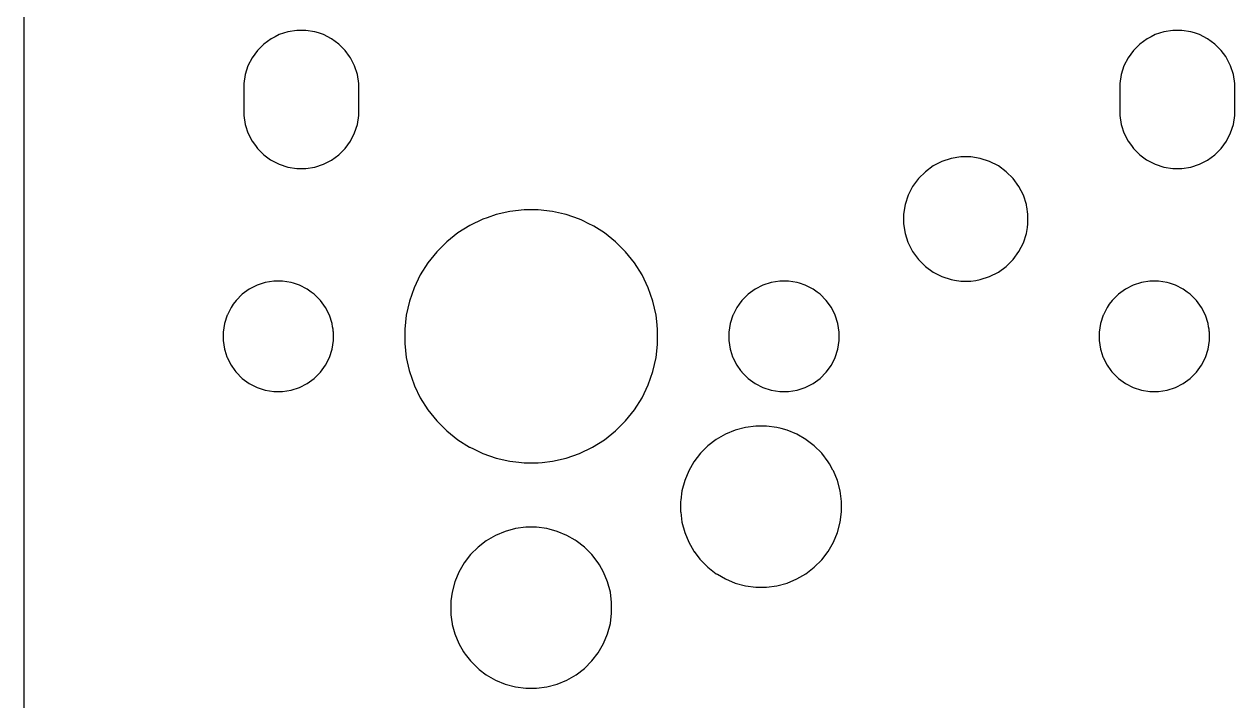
# Model space of a CAD drawing. Header units: inches. Extents: x 2.6 to 14.2, y -7.9 to -3.5.
# Drawn here: x 2.588 to 3.625, y -4.572 to -3.993 of the extents above; entities that cross this region are included whole.
import ezdxf

# ---------------------------------------------------------------- set-up
doc = ezdxf.new("R2010")
doc.units = ezdxf.units.IN
doc.header["$MEASUREMENT"] = 0
doc.layers.add('B.Cu', color=153, linetype='CONTINUOUS', true_color=0x4d7fc4)

msp = doc.modelspace()

# ---------------------------------------------------------------- linework, layer by layer
at = {"layer": 'B.Cu', "linetype": 'CONTINUOUS'}
for p, q in [((2.5882, -4.0439), (2.5882, -3.9357)), ((2.8138, -3.9998), (2.8065, -4.0022)), ((2.8215, -3.9986), (2.8138, -3.9998)), ((2.8292, -3.9986), (2.8215, -3.9986)), ((2.8215, -3.9986), (2.8215, -3.9986)), ((2.8215, -3.9986), (2.8215, -3.9986)), ((2.8369, -3.9998), (2.8292, -3.9986)), ((2.8292, -3.9986), (2.8292, -3.9986)), ((2.8292, -3.9986), (2.8292, -3.9986)), ((2.84, -4.0008), (2.8369, -3.9998)), ((2.8369, -3.9998), (2.8369, -3.9998)), ((2.8369, -3.9998), (2.8369, -3.9998)), ((3.5638, -3.9998), (3.5565, -4.0022)), ((3.5715, -3.9986), (3.5638, -3.9998)), ((3.5792, -3.9986), (3.5715, -3.9986)), ((3.5715, -3.9986), (3.5715, -3.9986)), ((3.5715, -3.9986), (3.5715, -3.9986)), ((3.5869, -3.9998), (3.5792, -3.9986)), ((3.5792, -3.9986), (3.5792, -3.9986)), ((3.5792, -3.9986), (3.5792, -3.9986)), ((3.59, -4.0008), (3.5869, -3.9998)), ((3.5869, -3.9998), (3.5869, -3.9998)), ((3.5869, -3.9998), (3.5869, -3.9998)), ((2.7933, -4.0103), (2.7878, -4.0157)), ((2.7996, -4.0057), (2.7933, -4.0103)), ((2.8029, -4.004), (2.7996, -4.0057)), ((2.7996, -4.0057), (2.7996, -4.0057)), ((2.7996, -4.0057), (2.7996, -4.0057)), ((2.7996, -4.0057), (2.7996, -4.0057)), ((2.8065, -4.0022), (2.8029, -4.004)), ((2.8065, -4.0022), (2.8065, -4.0022)), ((2.8443, -4.0022), (2.84, -4.0008)), ((2.8512, -4.0057), (2.8443, -4.0022)), ((2.8443, -4.0022), (2.8443, -4.0022)), ((2.8443, -4.0022), (2.8443, -4.0022)), ((2.8443, -4.0022), (2.8443, -4.0022)), ((2.8574, -4.0103), (2.8512, -4.0057)), ((2.8512, -4.0057), (2.8512, -4.0057)), ((2.8512, -4.0057), (2.8512, -4.0057)), ((2.8629, -4.0157), (2.8574, -4.0103)), ((2.8574, -4.0103), (2.8574, -4.0103)), ((3.5433, -4.0103), (3.5378, -4.0157)), ((3.5496, -4.0057), (3.5433, -4.0103)), ((3.5529, -4.004), (3.5496, -4.0057)), ((3.5496, -4.0057), (3.5496, -4.0057)), ((3.5496, -4.0057), (3.5496, -4.0057)), ((3.5496, -4.0057), (3.5496, -4.0057)), ((3.5565, -4.0022), (3.5529, -4.004)), ((3.5565, -4.0022), (3.5565, -4.0022)), ((3.5943, -4.0022), (3.59, -4.0008)), ((3.6012, -4.0057), (3.5943, -4.0022)), ((3.5943, -4.0022), (3.5943, -4.0022)), ((3.5943, -4.0022), (3.5943, -4.0022)), ((3.5943, -4.0022), (3.5943, -4.0022)), ((3.6074, -4.0103), (3.6012, -4.0057)), ((3.6012, -4.0057), (3.6012, -4.0057)), ((3.6012, -4.0057), (3.6012, -4.0057)), ((3.6129, -4.0157), (3.6074, -4.0103)), ((3.6074, -4.0103), (3.6074, -4.0103)), ((2.7878, -4.0157), (2.7833, -4.022)), ((2.8668, -4.021), (2.8629, -4.0157)), ((2.8629, -4.0157), (2.8629, -4.0157)), ((2.8675, -4.022), (2.8668, -4.021)), ((3.5378, -4.0157), (3.5333, -4.022)), ((3.6168, -4.021), (3.6129, -4.0157)), ((3.6129, -4.0157), (3.6129, -4.0157)), ((3.6175, -4.022), (3.6168, -4.021)), ((2.7797, -4.0289), (2.7773, -4.0363)), ((2.7832, -4.022), (2.7797, -4.0289)), ((2.7797, -4.0289), (2.7797, -4.0289)), ((2.7833, -4.022), (2.7832, -4.022)), ((2.7833, -4.022), (2.7833, -4.022)), ((2.7833, -4.022), (2.7833, -4.022)), ((2.7833, -4.022), (2.7833, -4.022)), ((2.871, -4.0289), (2.8675, -4.022)), ((2.8734, -4.0363), (2.871, -4.0289)), ((3.5297, -4.0289), (3.5273, -4.0363)), ((3.5332, -4.022), (3.5297, -4.0289)), ((3.5297, -4.0289), (3.5297, -4.0289)), ((3.5333, -4.022), (3.5332, -4.022)), ((3.5333, -4.022), (3.5333, -4.022)), ((3.5333, -4.022), (3.5333, -4.022)), ((3.5333, -4.022), (3.5333, -4.022)), ((3.621, -4.0289), (3.6175, -4.022)), ((3.6234, -4.0363), (3.621, -4.0289)), ((2.7773, -4.0363), (2.7761, -4.0439)), ((2.8746, -4.0439), (2.8734, -4.0363)), ((3.5273, -4.0363), (3.5261, -4.0439)), ((3.6246, -4.0439), (3.6234, -4.0363)), ((2.5882, -4.2567), (2.5882, -4.0439)), ((2.7761, -4.0439), (2.7761, -4.0439)), ((2.7761, -4.0439), (2.7761, -4.0714)), ((2.8746, -4.0714), (2.8746, -4.0439)), ((2.8746, -4.0439), (2.8746, -4.0439)), ((3.5261, -4.0439), (3.5261, -4.0439)), ((3.5261, -4.0439), (3.5261, -4.0714)), ((3.6246, -4.0714), (3.6246, -4.0439)), ((2.7761, -4.0714), (2.7761, -4.0714)), ((2.7761, -4.0714), (2.7773, -4.079)), ((2.8734, -4.079), (2.8746, -4.0714)), ((3.5261, -4.0714), (3.5261, -4.0714)), ((3.5261, -4.0714), (3.5273, -4.079)), ((3.6234, -4.079), (3.6246, -4.0714)), ((2.7773, -4.079), (2.7773, -4.079)), ((2.7773, -4.079), (2.7777, -4.08)), ((2.7777, -4.08), (2.7797, -4.0864)), ((2.871, -4.0864), (2.8734, -4.079)), ((3.5273, -4.079), (3.5273, -4.079)), ((3.5273, -4.079), (3.5277, -4.08)), ((3.5277, -4.08), (3.5297, -4.0864)), ((3.621, -4.0864), (3.6234, -4.079)), ((2.7797, -4.0864), (2.7797, -4.0864)), ((2.7797, -4.0864), (2.7833, -4.0933)), ((2.7833, -4.0933), (2.7833, -4.0933)), ((2.7833, -4.0933), (2.7833, -4.0933)), ((2.7833, -4.0933), (2.7861, -4.0972)), ((2.8629, -4.0996), (2.8675, -4.0933)), ((2.8675, -4.0933), (2.871, -4.0864)), ((3.5297, -4.0864), (3.5297, -4.0864)), ((3.5297, -4.0864), (3.5333, -4.0933)), ((3.5333, -4.0933), (3.5333, -4.0933)), ((3.5333, -4.0933), (3.5333, -4.0933)), ((3.5333, -4.0933), (3.5361, -4.0972)), ((3.6129, -4.0996), (3.6175, -4.0933)), ((3.6175, -4.0933), (3.621, -4.0864)), ((2.7861, -4.0972), (2.7878, -4.0996)), ((2.7878, -4.0996), (2.7933, -4.105)), ((2.8574, -4.105), (2.8629, -4.0996)), ((3.5361, -4.0972), (3.5378, -4.0996)), ((3.5378, -4.0996), (3.5433, -4.105)), ((3.6074, -4.105), (3.6129, -4.0996)), ((2.7933, -4.105), (2.7933, -4.105)), ((2.7933, -4.105), (2.7991, -4.1093)), ((2.7991, -4.1093), (2.7996, -4.1096)), ((2.7996, -4.1096), (2.8065, -4.1131)), ((2.8065, -4.1131), (2.8138, -4.1155)), ((2.8369, -4.1155), (2.8443, -4.1131)), ((2.8443, -4.1131), (2.8512, -4.1096)), ((2.8512, -4.1096), (2.8574, -4.105)), ((3.3664, -4.1146), (3.3597, -4.1195)), ((3.3739, -4.1108), (3.3664, -4.1146)), ((3.3818, -4.1082), (3.3739, -4.1108)), ((3.3901, -4.1069), (3.3818, -4.1082)), ((3.3985, -4.1069), (3.3901, -4.1069)), ((3.3901, -4.1069), (3.3901, -4.1069)), ((3.4067, -4.1082), (3.3985, -4.1069)), ((3.3985, -4.1069), (3.3985, -4.1069)), ((3.4147, -4.1108), (3.4067, -4.1082)), ((3.4222, -4.1146), (3.4147, -4.1108)), ((3.4147, -4.1108), (3.4147, -4.1108)), ((3.4147, -4.1108), (3.4147, -4.1108)), ((3.4289, -4.1195), (3.4222, -4.1146)), ((3.5433, -4.105), (3.5433, -4.105)), ((3.5433, -4.105), (3.5491, -4.1093)), ((3.5491, -4.1093), (3.5496, -4.1096)), ((3.5496, -4.1096), (3.5565, -4.1131)), ((3.5565, -4.1131), (3.5638, -4.1155)), ((3.5869, -4.1155), (3.5943, -4.1131)), ((3.5943, -4.1131), (3.6012, -4.1096)), ((3.6012, -4.1096), (3.6074, -4.105)), ((2.8138, -4.1155), (2.8215, -4.1167)), ((2.8215, -4.1167), (2.8215, -4.1167)), ((2.8215, -4.1167), (2.8292, -4.1167)), ((2.8292, -4.1167), (2.8369, -4.1155)), ((2.8292, -4.1167), (2.8292, -4.1167)), ((3.3597, -4.1195), (3.3537, -4.1254)), ((3.4348, -4.1254), (3.4289, -4.1195)), ((3.5638, -4.1155), (3.5715, -4.1167)), ((3.5715, -4.1167), (3.5715, -4.1167)), ((3.5715, -4.1167), (3.5792, -4.1167)), ((3.5792, -4.1167), (3.5869, -4.1155)), ((3.5792, -4.1167), (3.5792, -4.1167)), ((3.3488, -4.1322), (3.345, -4.1396)), ((3.3537, -4.1254), (3.3488, -4.1322)), ((3.4398, -4.1322), (3.4348, -4.1254)), ((3.4436, -4.1396), (3.4398, -4.1322)), ((3.345, -4.1396), (3.3424, -4.1476)), ((3.4462, -4.1476), (3.4436, -4.1396)), ((3.004, -4.1535), (2.9922, -4.1562)), ((3.0161, -4.1521), (3.004, -4.1535)), ((3.0283, -4.1521), (3.0161, -4.1521)), ((3.0161, -4.1521), (3.0161, -4.1521)), ((3.0404, -4.1535), (3.0283, -4.1521)), ((3.0283, -4.1521), (3.0283, -4.1521)), ((3.0508, -4.1559), (3.0404, -4.1535)), ((3.0522, -4.1562), (3.0508, -4.1559)), ((3.3424, -4.1476), (3.3411, -4.1559)), ((3.3411, -4.1559), (3.3411, -4.1642)), ((3.4463, -4.1484), (3.4462, -4.1476)), ((3.4465, -4.1496), (3.4463, -4.1484)), ((3.4475, -4.1559), (3.4465, -4.1496)), ((3.4475, -4.1642), (3.4475, -4.1559)), ((3.4475, -4.1559), (3.4475, -4.1559)), ((2.9698, -4.1655), (2.9595, -4.1719)), ((2.9807, -4.1602), (2.9698, -4.1655)), ((2.9845, -4.1589), (2.9807, -4.1602)), ((2.9807, -4.1602), (2.9807, -4.1602)), ((2.9807, -4.1602), (2.9807, -4.1602)), ((2.9922, -4.1562), (2.9845, -4.1589)), ((3.0637, -4.1602), (3.0522, -4.1562)), ((3.0522, -4.1562), (3.0522, -4.1562)), ((3.0522, -4.1562), (3.0522, -4.1562)), ((3.0656, -4.1611), (3.0637, -4.1602)), ((3.0722, -4.1643), (3.0656, -4.1611)), ((3.0747, -4.1655), (3.0722, -4.1643)), ((3.0758, -4.1662), (3.0747, -4.1655)), ((3.085, -4.1719), (3.0758, -4.1662)), ((3.3411, -4.1642), (3.3424, -4.1725)), ((3.447, -4.1674), (3.4475, -4.1642)), ((3.4475, -4.1642), (3.4475, -4.1642)), ((2.9595, -4.1719), (2.9499, -4.1795)), ((2.9595, -4.1719), (2.9595, -4.1719)), ((3.0945, -4.1795), (3.085, -4.1719)), ((3.3424, -4.1725), (3.3448, -4.1797)), ((3.4436, -4.1804), (3.4462, -4.1725)), ((3.4462, -4.1725), (3.447, -4.1674)), ((2.9499, -4.1795), (2.9413, -4.1881)), ((2.9499, -4.1795), (2.9499, -4.1795)), ((3.1031, -4.1881), (3.0945, -4.1795)), ((3.3448, -4.1797), (3.345, -4.1804)), ((3.345, -4.1804), (3.3488, -4.1879)), ((3.4398, -4.1879), (3.4436, -4.1804)), ((2.9413, -4.1881), (2.9338, -4.1976)), ((2.9413, -4.1881), (2.9413, -4.1881)), ((3.1107, -4.1976), (3.1031, -4.1881)), ((3.3488, -4.1879), (3.3537, -4.1947)), ((3.3537, -4.1947), (3.3597, -4.2006)), ((3.4289, -4.2006), (3.4348, -4.1947)), ((3.4348, -4.1947), (3.4398, -4.1879)), ((2.9338, -4.1976), (2.9273, -4.2079)), ((2.9338, -4.1976), (2.9338, -4.1976)), ((3.1171, -4.2079), (3.1107, -4.1976)), ((3.3597, -4.2006), (3.3664, -4.2055)), ((3.3664, -4.2055), (3.3739, -4.2093)), ((3.4147, -4.2093), (3.4222, -4.2055)), ((3.4222, -4.2055), (3.4289, -4.2006)), ((2.7875, -4.2166), (2.7809, -4.22)), ((2.7946, -4.2143), (2.7875, -4.2166)), ((2.7875, -4.2166), (2.7875, -4.2166)), ((2.7875, -4.2166), (2.7875, -4.2166)), ((2.802, -4.2131), (2.7946, -4.2143)), ((2.8094, -4.2131), (2.802, -4.2131)), ((2.802, -4.2131), (2.802, -4.2131)), ((2.802, -4.2131), (2.802, -4.2131)), ((2.8167, -4.2143), (2.8094, -4.2131)), ((2.8094, -4.2131), (2.8094, -4.2131)), ((2.8094, -4.2131), (2.8094, -4.2131)), ((2.8188, -4.215), (2.8167, -4.2143)), ((2.8167, -4.2143), (2.8167, -4.2143)), ((2.8167, -4.2143), (2.8167, -4.2143)), ((2.8238, -4.2166), (2.8188, -4.215)), ((2.8304, -4.22), (2.8238, -4.2166)), ((2.8238, -4.2166), (2.8238, -4.2166)), ((2.8238, -4.2166), (2.8238, -4.2166)), ((2.9273, -4.2079), (2.922, -4.2189)), ((3.1189, -4.2115), (3.1171, -4.2079)), ((3.1171, -4.2079), (3.1171, -4.2079)), ((3.1224, -4.2189), (3.1189, -4.2115)), ((3.2206, -4.2166), (3.214, -4.22)), ((3.2277, -4.2143), (3.2206, -4.2166)), ((3.2206, -4.2166), (3.2206, -4.2166)), ((3.2206, -4.2166), (3.2206, -4.2166)), ((3.235, -4.2131), (3.2277, -4.2143)), ((3.2425, -4.2131), (3.235, -4.2131)), ((3.235, -4.2131), (3.235, -4.2131)), ((3.235, -4.2131), (3.235, -4.2131)), ((3.2498, -4.2143), (3.2425, -4.2131)), ((3.2425, -4.2131), (3.2425, -4.2131)), ((3.2425, -4.2131), (3.2425, -4.2131)), ((3.2519, -4.215), (3.2498, -4.2143)), ((3.2498, -4.2143), (3.2498, -4.2143)), ((3.2498, -4.2143), (3.2498, -4.2143)), ((3.2569, -4.2166), (3.2519, -4.215)), ((3.2635, -4.22), (3.2569, -4.2166)), ((3.2569, -4.2166), (3.2569, -4.2166)), ((3.2569, -4.2166), (3.2569, -4.2166)), ((3.3739, -4.2093), (3.3818, -4.2119)), ((3.3818, -4.2119), (3.3847, -4.2124)), ((3.3847, -4.2124), (3.3901, -4.2132)), ((3.3901, -4.2132), (3.3901, -4.2132)), ((3.3901, -4.2132), (3.3901, -4.2132)), ((3.3901, -4.2132), (3.3901, -4.2132)), ((3.3901, -4.2132), (3.3985, -4.2132)), ((3.3985, -4.2132), (3.4028, -4.2125)), ((3.3985, -4.2132), (3.3985, -4.2132)), ((3.3985, -4.2132), (3.3985, -4.2132)), ((3.3985, -4.2132), (3.3985, -4.2132)), ((3.4028, -4.2125), (3.4067, -4.2119)), ((3.4067, -4.2119), (3.4147, -4.2093)), ((3.5375, -4.2166), (3.5309, -4.22)), ((3.5446, -4.2143), (3.5375, -4.2166)), ((3.5375, -4.2166), (3.5375, -4.2166)), ((3.5375, -4.2166), (3.5375, -4.2166)), ((3.552, -4.2131), (3.5446, -4.2143)), ((3.5594, -4.2131), (3.552, -4.2131)), ((3.552, -4.2131), (3.552, -4.2131)), ((3.552, -4.2131), (3.552, -4.2131)), ((3.5667, -4.2143), (3.5594, -4.2131)), ((3.5594, -4.2131), (3.5594, -4.2131)), ((3.5594, -4.2131), (3.5594, -4.2131)), ((3.5688, -4.215), (3.5667, -4.2143)), ((3.5667, -4.2143), (3.5667, -4.2143)), ((3.5667, -4.2143), (3.5667, -4.2143)), ((3.5738, -4.2166), (3.5688, -4.215)), ((3.5804, -4.22), (3.5738, -4.2166)), ((3.5738, -4.2166), (3.5738, -4.2166)), ((3.5738, -4.2166), (3.5738, -4.2166)), ((2.7749, -4.2244), (2.7696, -4.2296)), ((2.7809, -4.22), (2.7749, -4.2244)), ((2.7809, -4.22), (2.7809, -4.22)), ((2.8339, -4.2225), (2.8304, -4.22)), ((2.8365, -4.2244), (2.8339, -4.2225)), ((2.8417, -4.2296), (2.8365, -4.2244)), ((2.8365, -4.2244), (2.8365, -4.2244)), ((2.8365, -4.2244), (2.8365, -4.2244)), ((2.922, -4.2189), (2.918, -4.2304)), ((2.922, -4.2189), (2.922, -4.2189)), ((3.1264, -4.2304), (3.1224, -4.2189)), ((3.208, -4.2244), (3.2027, -4.2296)), ((3.2139, -4.22), (3.208, -4.2244)), ((3.214, -4.22), (3.2139, -4.22)), ((3.267, -4.2225), (3.2635, -4.22)), ((3.2695, -4.2244), (3.267, -4.2225)), ((3.2748, -4.2296), (3.2695, -4.2244)), ((3.2695, -4.2244), (3.2695, -4.2244)), ((3.2695, -4.2244), (3.2695, -4.2244)), ((3.5249, -4.2244), (3.5196, -4.2296)), ((3.5309, -4.22), (3.5249, -4.2244)), ((3.5309, -4.22), (3.5309, -4.22)), ((3.5839, -4.2225), (3.5804, -4.22)), ((3.5865, -4.2244), (3.5839, -4.2225)), ((3.5917, -4.2296), (3.5865, -4.2244)), ((3.5865, -4.2244), (3.5865, -4.2244)), ((3.5865, -4.2244), (3.5865, -4.2244)), ((2.7653, -4.2356), (2.7621, -4.2419)), ((2.7671, -4.233), (2.7653, -4.2356)), ((2.7696, -4.2296), (2.7671, -4.233)), ((2.8461, -4.2356), (2.8417, -4.2296)), ((2.8495, -4.2423), (2.8461, -4.2356)), ((2.918, -4.2304), (2.9153, -4.2422)), ((3.1291, -4.2422), (3.1264, -4.2304)), ((3.1983, -4.2356), (3.1951, -4.2419)), ((3.2002, -4.233), (3.1983, -4.2356)), ((3.2027, -4.2296), (3.2002, -4.233)), ((3.2792, -4.2356), (3.2748, -4.2296)), ((3.2825, -4.2423), (3.2792, -4.2356)), ((3.5153, -4.2356), (3.5121, -4.2419)), ((3.5171, -4.233), (3.5153, -4.2356)), ((3.5196, -4.2296), (3.5171, -4.233)), ((3.5961, -4.2356), (3.5917, -4.2296)), ((3.5995, -4.2423), (3.5961, -4.2356)), ((2.7619, -4.2423), (2.7596, -4.2493)), ((2.7621, -4.2419), (2.7619, -4.2423)), ((2.8518, -4.2493), (2.8495, -4.2423)), ((2.9153, -4.2422), (2.9139, -4.2543)), ((3.1297, -4.2476), (3.1291, -4.2422)), ((3.1305, -4.2543), (3.1297, -4.2476)), ((3.1949, -4.2423), (3.1926, -4.2493)), ((3.1951, -4.2419), (3.1949, -4.2423)), ((3.2848, -4.2493), (3.2825, -4.2423)), ((3.5119, -4.2423), (3.5096, -4.2493)), ((3.5121, -4.2419), (3.5119, -4.2423)), ((3.6018, -4.2493), (3.5995, -4.2423)), ((2.5882, -4.4016), (2.5882, -4.2567)), ((2.7596, -4.2493), (2.7584, -4.2567)), ((2.7584, -4.2567), (2.7584, -4.2567)), ((2.7584, -4.2567), (2.7584, -4.2641)), ((2.8522, -4.2522), (2.8518, -4.2493)), ((2.8526, -4.2543), (2.8522, -4.2522)), ((2.8528, -4.2556), (2.8526, -4.2543)), ((2.8528, -4.2559), (2.8528, -4.2556)), ((2.8529, -4.2567), (2.8528, -4.2559)), ((2.8529, -4.2641), (2.8529, -4.2567)), ((2.9139, -4.2543), (2.9139, -4.2665)), ((3.1305, -4.2567), (3.1305, -4.2543)), ((3.1305, -4.2543), (3.1305, -4.2543)), ((3.1305, -4.2665), (3.1305, -4.2567)), ((3.1926, -4.2493), (3.1915, -4.2567)), ((3.1915, -4.2567), (3.1915, -4.2567)), ((3.1915, -4.2567), (3.1915, -4.2641)), ((3.286, -4.2567), (3.2848, -4.2493)), ((3.286, -4.2641), (3.286, -4.2567)), ((3.286, -4.2567), (3.286, -4.2567)), ((3.5096, -4.2493), (3.5084, -4.2567)), ((3.5084, -4.2567), (3.5084, -4.2567)), ((3.5084, -4.2567), (3.5084, -4.2641)), ((3.6022, -4.2522), (3.6018, -4.2493)), ((3.6026, -4.2543), (3.6022, -4.2522)), ((3.6028, -4.2556), (3.6026, -4.2543)), ((3.6028, -4.2559), (3.6028, -4.2556)), ((3.6029, -4.2567), (3.6028, -4.2559)), ((3.6029, -4.2641), (3.6029, -4.2567)), ((2.7584, -4.2641), (2.7584, -4.2641)), ((2.7584, -4.2641), (2.7596, -4.2715)), ((2.8518, -4.2715), (2.8529, -4.2641)), ((2.9139, -4.2665), (2.9153, -4.2786)), ((3.1291, -4.2786), (3.1304, -4.2673)), ((3.1304, -4.2673), (3.1305, -4.2665)), ((3.1915, -4.2641), (3.1915, -4.2641)), ((3.1915, -4.2641), (3.1926, -4.2715)), ((3.2848, -4.2715), (3.286, -4.2641)), ((3.5084, -4.2641), (3.5084, -4.2641)), ((3.5084, -4.2641), (3.5096, -4.2715)), ((3.6018, -4.2715), (3.6029, -4.2641)), ((2.7596, -4.2715), (2.7596, -4.2715)), ((2.7596, -4.2715), (2.7598, -4.2721)), ((2.7598, -4.2721), (2.7617, -4.2779)), ((2.7617, -4.2779), (2.7619, -4.2785)), ((2.7619, -4.2785), (2.7653, -4.2852)), ((2.8461, -4.2852), (2.8495, -4.2785)), ((2.8495, -4.2785), (2.8518, -4.2715)), ((2.9153, -4.2786), (2.9178, -4.2896)), ((3.1264, -4.2904), (3.1291, -4.2786)), ((3.1926, -4.2715), (3.1926, -4.2715)), ((3.1926, -4.2715), (3.1929, -4.2721)), ((3.1929, -4.2721), (3.1947, -4.2779)), ((3.1947, -4.2779), (3.1949, -4.2785)), ((3.1949, -4.2785), (3.1983, -4.2852)), ((3.2792, -4.2852), (3.2825, -4.2785)), ((3.2825, -4.2785), (3.2848, -4.2715)), ((3.5096, -4.2715), (3.5096, -4.2715)), ((3.5096, -4.2715), (3.5098, -4.2721)), ((3.5098, -4.2721), (3.5117, -4.2779)), ((3.5117, -4.2779), (3.5119, -4.2785)), ((3.5119, -4.2785), (3.5153, -4.2852)), ((3.5961, -4.2852), (3.5995, -4.2785)), ((3.5995, -4.2785), (3.6018, -4.2715)), ((2.7653, -4.2852), (2.7684, -4.2895)), ((2.7684, -4.2895), (2.7694, -4.2909)), ((2.8417, -4.2912), (2.8461, -4.2852)), ((2.9178, -4.2896), (2.918, -4.2904)), ((2.918, -4.2904), (2.922, -4.3019)), ((3.1224, -4.3019), (3.1264, -4.2904)), ((3.1983, -4.2852), (3.2015, -4.2895)), ((3.2015, -4.2895), (3.2025, -4.2909)), ((3.2748, -4.2912), (3.2792, -4.2852)), ((3.5153, -4.2852), (3.5184, -4.2895)), ((3.5184, -4.2895), (3.5194, -4.2909)), ((3.5917, -4.2912), (3.5961, -4.2852)), ((2.7694, -4.2909), (2.7696, -4.2912)), ((2.7696, -4.2912), (2.7749, -4.2965)), ((2.7749, -4.2965), (2.7809, -4.3008)), ((2.7809, -4.3008), (2.7875, -4.3042)), ((2.8238, -4.3042), (2.8304, -4.3008)), ((2.8304, -4.3008), (2.8365, -4.2965)), ((2.8365, -4.2965), (2.8417, -4.2912)), ((3.2025, -4.2909), (3.2027, -4.2912)), ((3.2027, -4.2912), (3.208, -4.2965)), ((3.208, -4.2965), (3.214, -4.3008)), ((3.214, -4.3008), (3.2206, -4.3042)), ((3.2569, -4.3042), (3.2635, -4.3008)), ((3.2635, -4.3008), (3.2695, -4.2965)), ((3.2695, -4.2965), (3.2748, -4.2912)), ((3.5194, -4.2909), (3.5196, -4.2912)), ((3.5196, -4.2912), (3.5249, -4.2965)), ((3.5249, -4.2965), (3.5309, -4.3008)), ((3.5309, -4.3008), (3.5375, -4.3042)), ((3.5738, -4.3042), (3.5804, -4.3008)), ((3.5804, -4.3008), (3.5865, -4.2965)), ((3.5865, -4.2965), (3.5917, -4.2912)), ((2.7875, -4.3042), (2.7946, -4.3065)), ((2.7946, -4.3065), (2.802, -4.3077)), ((2.802, -4.3077), (2.802, -4.3077)), ((2.802, -4.3077), (2.8094, -4.3077)), ((2.8094, -4.3077), (2.8167, -4.3065)), ((2.8094, -4.3077), (2.8094, -4.3077)), ((2.8167, -4.3065), (2.8238, -4.3042)), ((2.922, -4.3019), (2.9224, -4.3028)), ((2.9224, -4.3028), (2.9273, -4.3129)), ((3.1171, -4.3129), (3.1224, -4.3019)), ((3.2206, -4.3042), (3.2277, -4.3065)), ((3.2277, -4.3065), (3.235, -4.3077)), ((3.235, -4.3077), (3.235, -4.3077)), ((3.235, -4.3077), (3.2425, -4.3077)), ((3.2425, -4.3077), (3.2498, -4.3065)), ((3.2425, -4.3077), (3.2425, -4.3077)), ((3.2498, -4.3065), (3.2569, -4.3042)), ((3.5375, -4.3042), (3.5446, -4.3065)), ((3.5446, -4.3065), (3.552, -4.3077)), ((3.552, -4.3077), (3.552, -4.3077)), ((3.552, -4.3077), (3.5594, -4.3077)), ((3.5594, -4.3077), (3.5667, -4.3065)), ((3.5594, -4.3077), (3.5594, -4.3077)), ((3.5667, -4.3065), (3.5738, -4.3042)), ((2.9273, -4.3129), (2.9273, -4.3129)), ((2.9273, -4.3129), (2.9338, -4.3232)), ((3.1107, -4.3232), (3.1171, -4.3129)), ((2.9338, -4.3232), (2.9413, -4.3327)), ((3.1031, -4.3327), (3.1107, -4.3232)), ((2.9413, -4.3327), (2.9499, -4.3413)), ((2.9499, -4.3413), (2.9595, -4.3489)), ((3.085, -4.3489), (3.0945, -4.3413)), ((3.0945, -4.3413), (3.1031, -4.3327)), ((3.1969, -4.3407), (3.1885, -4.3441)), ((3.2056, -4.3383), (3.1969, -4.3407)), ((3.2145, -4.3372), (3.2056, -4.3383)), ((3.2236, -4.3372), (3.2145, -4.3372)), ((3.2325, -4.3383), (3.2236, -4.3372)), ((3.2362, -4.3393), (3.2325, -4.3383)), ((3.2325, -4.3383), (3.2325, -4.3383)), ((3.2325, -4.3383), (3.2325, -4.3383)), ((3.2413, -4.3407), (3.2362, -4.3393)), ((3.2496, -4.3441), (3.2413, -4.3407)), ((2.9595, -4.3489), (2.9695, -4.3552)), ((3.0747, -4.3553), (3.085, -4.3489)), ((3.1807, -4.3486), (3.1735, -4.3541)), ((3.1885, -4.3441), (3.1807, -4.3486)), ((3.1807, -4.3486), (3.1807, -4.3486)), ((3.1885, -4.3441), (3.1885, -4.3441)), ((3.2574, -4.3486), (3.2496, -4.3441)), ((3.2496, -4.3441), (3.2496, -4.3441)), ((3.2577, -4.3489), (3.2574, -4.3486)), ((3.2574, -4.3486), (3.2574, -4.3486)), ((3.2646, -4.3541), (3.2577, -4.3489)), ((2.9695, -4.3552), (2.9698, -4.3553)), ((2.9698, -4.3553), (2.9727, -4.3567)), ((2.9727, -4.3567), (2.9807, -4.3606)), ((2.9807, -4.3606), (2.9922, -4.3646)), ((3.0522, -4.3646), (3.0637, -4.3606)), ((3.0637, -4.3606), (3.0747, -4.3553)), ((3.1671, -4.3605), (3.1616, -4.3677)), ((3.1735, -4.3541), (3.1671, -4.3605)), ((3.271, -4.3605), (3.2646, -4.3541)), ((3.2646, -4.3541), (3.2646, -4.3541)), ((3.2646, -4.3541), (3.2646, -4.3541)), ((3.2765, -4.3677), (3.271, -4.3605)), ((2.9922, -4.3646), (3.004, -4.3673)), ((3.004, -4.3673), (3.0116, -4.3682)), ((3.0116, -4.3682), (3.0161, -4.3687)), ((3.0161, -4.3687), (3.0161, -4.3687)), ((3.0161, -4.3687), (3.0283, -4.3687)), ((3.0283, -4.3687), (3.0317, -4.3683)), ((3.0283, -4.3687), (3.0283, -4.3687)), ((3.0317, -4.3683), (3.0404, -4.3673)), ((3.0404, -4.3673), (3.0522, -4.3646)), ((3.1616, -4.3677), (3.1571, -4.3755)), ((3.1616, -4.3677), (3.1616, -4.3677)), ((3.2776, -4.3696), (3.2765, -4.3677)), ((3.2806, -4.3748), (3.2776, -4.3696)), ((3.1537, -4.3839), (3.1513, -4.3926)), ((3.1571, -4.3755), (3.1537, -4.3839)), ((3.1571, -4.3755), (3.1571, -4.3755)), ((3.281, -4.3755), (3.2806, -4.3748)), ((3.2845, -4.3839), (3.281, -4.3755)), ((3.2868, -4.3926), (3.2845, -4.3839)), ((3.1513, -4.3926), (3.1503, -4.4006)), ((3.288, -4.4016), (3.2868, -4.3926)), ((2.5882, -4.4882), (2.5882, -4.4016)), ((3.1503, -4.4006), (3.1501, -4.4016)), ((3.1501, -4.4016), (3.1501, -4.4106)), ((3.288, -4.4106), (3.288, -4.4016)), ((3.1501, -4.4106), (3.1502, -4.411)), ((3.1502, -4.411), (3.1513, -4.4195)), ((3.2868, -4.4195), (3.288, -4.4106)), ((3.0087, -4.4249), (3, -4.4273)), ((3.0177, -4.4238), (3.0087, -4.4249)), ((3.0267, -4.4238), (3.0177, -4.4238)), ((3.0357, -4.4249), (3.0267, -4.4238)), ((3.0377, -4.4255), (3.0357, -4.4249)), ((3.0357, -4.4249), (3.0357, -4.4249)), ((3.0357, -4.4249), (3.0357, -4.4249)), ((3.0444, -4.4273), (3.0377, -4.4255)), ((3.1513, -4.4195), (3.1537, -4.4283)), ((3.2845, -4.4283), (3.2868, -4.4195)), ((2.9838, -4.4353), (2.9767, -4.4408)), ((2.9917, -4.4307), (2.9838, -4.4353)), ((2.9838, -4.4353), (2.9838, -4.4353)), ((3, -4.4273), (2.9917, -4.4307)), ((2.9917, -4.4307), (2.9917, -4.4307)), ((3.0528, -4.4307), (3.0444, -4.4273)), ((3.0598, -4.4348), (3.0528, -4.4307)), ((3.0528, -4.4307), (3.0528, -4.4307)), ((3.0606, -4.4353), (3.0598, -4.4348)), ((3.0678, -4.4408), (3.0606, -4.4353)), ((3.0606, -4.4353), (3.0606, -4.4353)), ((3.1537, -4.4283), (3.1571, -4.4366)), ((3.281, -4.4366), (3.2845, -4.4283)), ((2.9767, -4.4408), (2.9703, -4.4471)), ((3.0741, -4.4471), (3.0678, -4.4408)), ((3.0678, -4.4408), (3.0678, -4.4408)), ((3.0678, -4.4408), (3.0678, -4.4408)), ((3.1571, -4.4366), (3.1571, -4.4366)), ((3.1571, -4.4366), (3.1615, -4.4442)), ((3.1615, -4.4442), (3.1616, -4.4444)), ((3.1616, -4.4444), (3.1617, -4.4445)), ((3.1617, -4.4445), (3.1667, -4.451)), ((3.271, -4.4516), (3.2765, -4.4444)), ((3.2765, -4.4444), (3.281, -4.4366)), ((2.9648, -4.4543), (2.9603, -4.4621)), ((2.9703, -4.4471), (2.9648, -4.4543)), ((2.9648, -4.4543), (2.9648, -4.4543)), ((3.0796, -4.4543), (3.0741, -4.4471)), ((3.0806, -4.456), (3.0796, -4.4543)), ((3.0841, -4.4621), (3.0806, -4.456)), ((3.1667, -4.451), (3.1671, -4.4516)), ((3.1671, -4.4516), (3.1735, -4.458)), ((3.2646, -4.458), (3.271, -4.4516)), ((2.9603, -4.4621), (2.9568, -4.4705)), ((2.9603, -4.4621), (2.9603, -4.4621)), ((3.0842, -4.4621), (3.0841, -4.4621)), ((3.0876, -4.4705), (3.0842, -4.4621)), ((3.1735, -4.458), (3.1735, -4.458)), ((3.1735, -4.458), (3.1735, -4.458)), ((3.1735, -4.458), (3.1749, -4.459)), ((3.1749, -4.459), (3.1807, -4.4635)), ((3.1807, -4.4635), (3.1816, -4.464)), ((3.1816, -4.464), (3.1885, -4.468)), ((3.2496, -4.468), (3.2574, -4.4635)), ((3.2574, -4.4635), (3.2646, -4.458)), ((2.9568, -4.4705), (2.9545, -4.4792)), ((3.09, -4.4792), (3.0876, -4.4705)), ((3.1885, -4.468), (3.1885, -4.468)), ((3.1885, -4.468), (3.1885, -4.468)), ((3.1885, -4.468), (3.1969, -4.4715)), ((3.1969, -4.4715), (3.2056, -4.4738)), ((3.2056, -4.4738), (3.2145, -4.475)), ((3.2145, -4.475), (3.2236, -4.475)), ((3.2236, -4.475), (3.2325, -4.4738)), ((3.2325, -4.4738), (3.2413, -4.4715)), ((3.2413, -4.4715), (3.2496, -4.468)), ((2.9535, -4.4868), (2.9533, -4.4882)), ((2.9545, -4.4792), (2.9535, -4.4868)), ((3.0911, -4.4882), (3.09, -4.4792)), ((2.5882, -4.6018), (2.5882, -4.4882)), ((2.9533, -4.4882), (2.9533, -4.4972)), ((2.9533, -4.4972), (2.9535, -4.4986)), ((3.09, -4.5062), (3.0911, -4.4972)), ((3.0911, -4.4972), (3.0911, -4.4882)), ((2.9535, -4.4986), (2.9543, -4.5046)), ((2.9543, -4.5046), (2.9545, -4.5062)), ((2.9545, -4.5062), (2.9547, -4.507)), ((2.9547, -4.507), (2.9568, -4.5149)), ((3.0876, -4.5149), (3.09, -4.5062)), ((2.9568, -4.5149), (2.9603, -4.5232)), ((3.0842, -4.5232), (3.0876, -4.5149)), ((2.9603, -4.5232), (2.9603, -4.5232)), ((2.9603, -4.5232), (2.9644, -4.5303)), ((3.0796, -4.5311), (3.0842, -4.5232)), ((2.9644, -4.5303), (2.9648, -4.5311)), ((2.9648, -4.5311), (2.9658, -4.5324)), ((2.9658, -4.5324), (2.9702, -4.5382)), ((2.9702, -4.5382), (2.9703, -4.5382)), ((2.9703, -4.5382), (2.9767, -4.5446)), ((3.0678, -4.5446), (3.0741, -4.5382)), ((3.0741, -4.5382), (3.0796, -4.5311)), ((2.9767, -4.5446), (2.9767, -4.5446)), ((2.9767, -4.5446), (2.9767, -4.5446)), ((2.9767, -4.5446), (2.9778, -4.5455)), ((2.9778, -4.5455), (2.9838, -4.5501)), ((3.0606, -4.5501), (3.0678, -4.5446)), ((2.9838, -4.5501), (2.9856, -4.5511)), ((2.9856, -4.5511), (2.9917, -4.5546)), ((2.9917, -4.5546), (2.9917, -4.5546)), ((2.9917, -4.5546), (2.9917, -4.5546)), ((2.9917, -4.5546), (3, -4.5581)), ((3, -4.5581), (3.0087, -4.5604)), ((3.0357, -4.5604), (3.0444, -4.5581)), ((3.0444, -4.5581), (3.0528, -4.5546)), ((3.0528, -4.5546), (3.0606, -4.5501)), ((3.0087, -4.5604), (3.0177, -4.5616)), ((3.0177, -4.5616), (3.0267, -4.5616)), ((3.0267, -4.5616), (3.0357, -4.5604))]:
    msp.add_line(p, q, dxfattribs=at)

doc.saveas('drawing.dxf')
